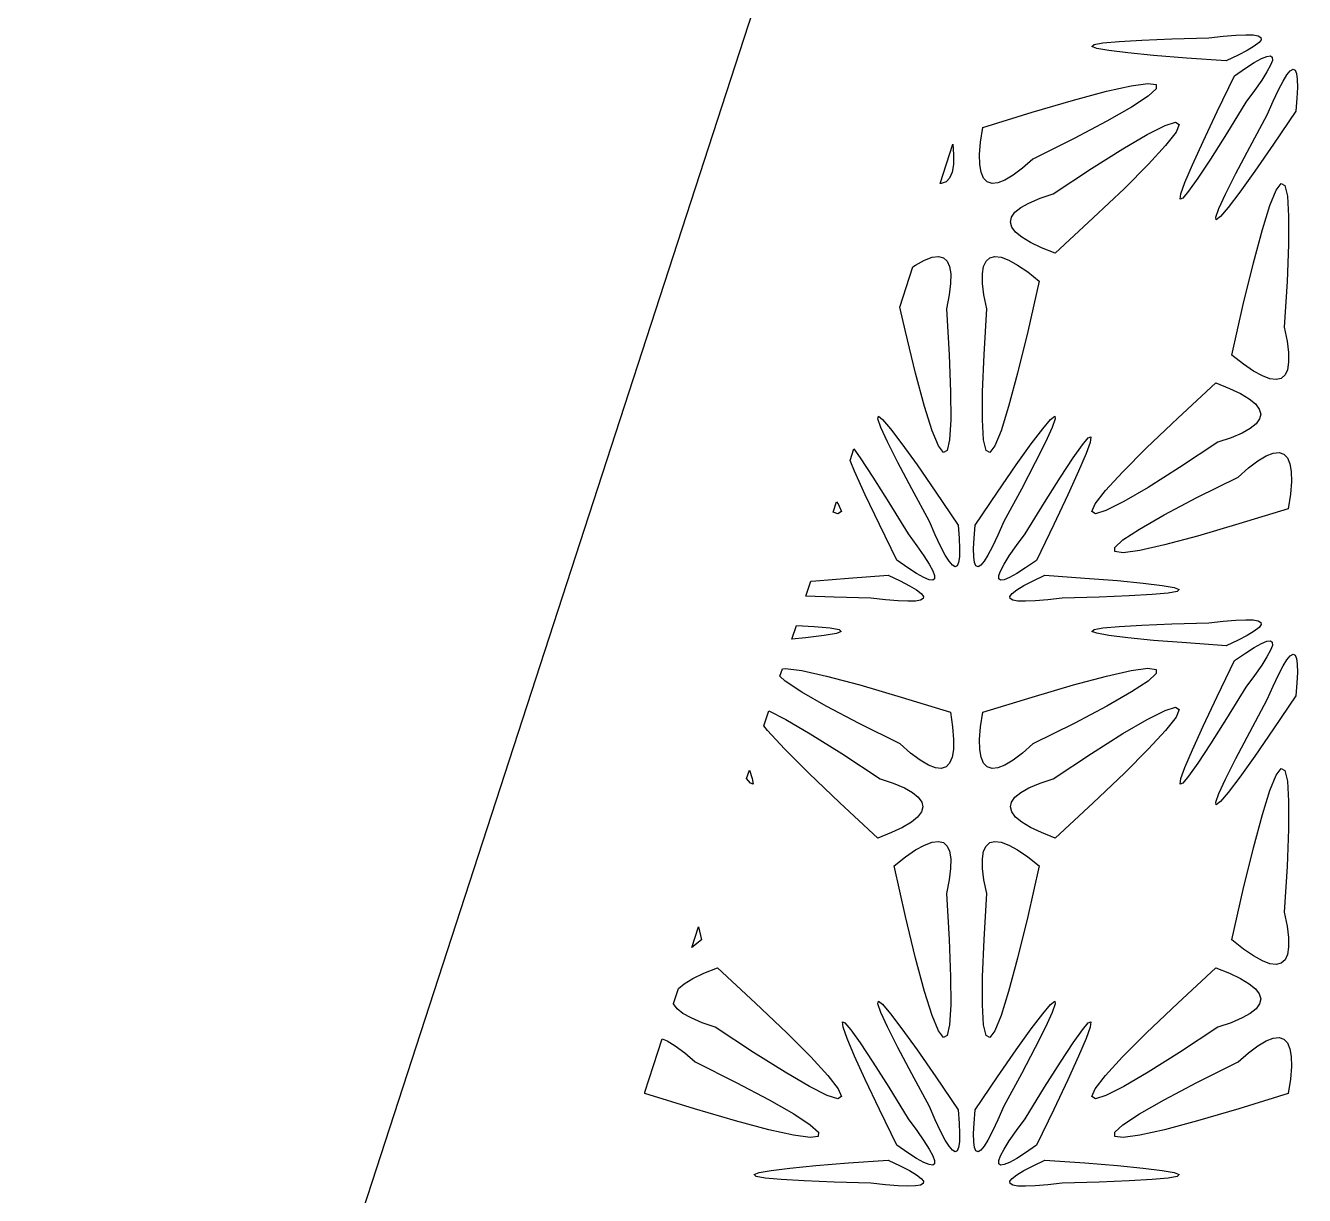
# Model space of a CAD drawing. Header units: metres. Extents: x -75 to 75, y 0 to 231.
# Drawn here: x -75 to -8.8, y 54.5 to 115.2 of the extents above; entities that cross this region are included whole.
import ezdxf

# ---------------------------------------------------------------- set-up
doc = ezdxf.new("R2010")
doc.units = ezdxf.units.M

msp = doc.modelspace()

# ---------------------------------------------------------------- linework, layer by layer
for p, q in [((0, 230.826), (-75, 0)), ((-12.9514, 114.601), (-12.302, 114.659)), ((-12.302, 114.659), (-11.7925, 114.68)), ((-11.7925, 114.68), (-11.4064, 114.667)), ((-11.4064, 114.667), (-11.1436, 114.619)), ((-11.1436, 114.619), (-11.0048, 114.538)), ((-19.7575, 114.076), (-19.649, 114.17)), ((-19.5027, 113.972), (-19.7575, 114.076)), ((-19.649, 114.17), (-19.1871, 114.255)), ((-18.8789, 113.858), (-19.5027, 113.972)), ((-19.1871, 114.255), (-18.355, 114.333)), ((-18.355, 114.333), (-17.1657, 114.402)), ((-17.1657, 114.402), (-15.6196, 114.462)), ((-15.6196, 114.462), (-13.7082, 114.514)), ((-13.7082, 114.514), (-12.9514, 114.601)), ((-11.3471, 114.084), (-11.714, 113.863)), ((-11.1025, 114.273), (-11.3471, 114.084)), ((-10.992, 114.422), (-11.1025, 114.273)), ((-11.0048, 114.538), (-10.992, 114.422)), ((-17.9011, 113.739), (-18.8789, 113.858)), ((-16.5702, 113.608), (-17.9011, 113.739)), ((-14.8666, 113.473), (-16.5702, 113.608)), ((-12.8072, 113.326), (-14.8666, 113.473)), ((-12.1899, 113.616), (-12.8072, 113.326)), ((-11.714, 113.863), (-12.1899, 113.616)), ((-11.3498, 113.237), (-10.9722, 113.444)), ((-10.9722, 113.444), (-10.6934, 113.559)), ((-10.6934, 113.559), (-10.507, 113.581)), ((-10.507, 113.581), (-10.4136, 113.511)), ((-10.412, 113.349), (-10.4996, 113.108)), ((-10.4136, 113.511), (-10.412, 113.349)), ((-12.364, 112.556), (-11.8064, 112.945)), ((-11.8064, 112.945), (-11.3498, 113.237)), ((-10.6897, 112.751), (-10.9626, 112.318)), ((-10.4996, 113.108), (-10.6897, 112.751)), ((-9.6579, 112.605), (-9.48219, 112.814)), ((-9.48219, 112.814), (-9.34174, 112.894)), ((-9.34174, 112.894), (-9.23546, 112.846)), ((-9.23546, 112.846), (-9.16283, 112.675)), ((-9.16283, 112.675), (-9.1201, 112.371)), ((-18.997, 111.754), (-17.7195, 112.041)), ((-17.7195, 112.041), (-16.8607, 112.158)), ((-16.8607, 112.158), (-16.433, 112.106)), ((-16.433, 112.106), (-16.4292, 111.883)), ((-13.2665, 110.699), (-12.364, 112.556)), ((-10.9626, 112.318), (-11.33, 111.792)), ((-10.0996, 111.825), (-9.85924, 112.283)), ((-9.85924, 112.283), (-9.6579, 112.605)), ((-9.1201, 112.371), (-9.11209, 111.943)), ((-20.7161, 111.296), (-18.997, 111.754)), ((-16.8484, 111.496), (-17.7061, 110.932)), ((-16.4292, 111.883), (-16.8484, 111.496)), ((-11.33, 111.792), (-11.7872, 111.18)), ((-10.3714, 111.242), (-10.0996, 111.825)), ((-9.13666, 111.401), (-9.1938, 110.727)), ((-9.11209, 111.943), (-9.13666, 111.401)), ((-25.4153, 109.879), (-22.8534, 110.672)), ((-22.8534, 110.672), (-20.7161, 111.296)), ((-17.7061, 110.932), (-18.9847, 110.203)), ((-13.9998, 109.156), (-13.2665, 110.699)), ((-11.7872, 111.18), (-12.788, 109.552)), ((-10.6742, 110.537), (-10.3714, 111.242)), ((-9.1938, 110.727), (-10.3522, 109.015)), ((-18.9847, 110.203), (-20.6862, 109.304)), ((-15.9699, 109.97), (-15.422, 110.142)), ((-15.422, 110.142), (-15.2329, 110.028)), ((-15.2329, 110.028), (-15.4022, 109.629)), ((-11.5858, 108.858), (-10.6742, 110.537)), ((-25.5253, 109.12), (-25.4153, 109.879)), ((-18.1489, 108.773), (-16.8896, 109.508)), ((-16.8896, 109.508), (-15.9699, 109.97)), ((-15.4022, 109.629), (-15.9389, 108.937)), ((-12.788, 109.552), (-13.6142, 108.239)), ((-27.623, 106.978), (-26.9656, 109.002)), ((-26.9656, 109.002), (-26.925, 108.478)), ((-25.575, 108.478), (-25.5253, 109.12)), ((-20.6862, 109.304), (-22.8149, 108.239)), ((-19.7847, 107.744), (-18.1489, 108.773)), ((-15.9389, 108.937), (-16.8191, 107.981)), ((-14.5541, 107.939), (-13.9998, 109.156)), ((-12.3084, 107.486), (-11.5858, 108.858)), ((-10.3522, 109.015), (-11.3204, 107.611)), ((-26.925, 108.478), (-26.9341, 107.96)), ((-25.5659, 107.961), (-25.575, 108.478)), ((-22.8149, 108.239), (-23.3495, 107.769)), ((-13.6142, 108.239), (-14.2673, 107.247)), ((-27.0004, 107.554), (-27.1323, 107.243)), ((-26.9341, 107.96), (-27.0004, 107.554)), ((-25.4996, 107.555), (-25.5659, 107.961)), ((-25.3677, 107.244), (-25.4996, 107.555)), ((-23.8446, 107.397), (-24.2692, 107.145)), ((-23.3495, 107.769), (-23.8446, 107.397)), ((-21.7719, 106.433), (-19.7847, 107.744)), ((-16.8191, 107.981), (-18.0757, 106.721)), ((-14.9408, 107.024), (-14.5541, 107.939)), ((-12.8409, 106.424), (-12.3084, 107.486)), ((-11.3204, 107.611), (-12.1007, 106.518)), ((-27.5665, 106.973), (-27.623, 106.978)), ((-27.3165, 107.054), (-27.5665, 106.973)), ((-27.1323, 107.243), (-27.3165, 107.054)), ((-25.1835, 107.054), (-25.3677, 107.244)), ((-24.9335, 106.974), (-25.1835, 107.054)), ((-24.6334, 107.001), (-24.9335, 106.974)), ((-24.2692, 107.145), (-24.6334, 107.001)), ((-18.0757, 106.721), (-19.6859, 105.185)), ((-15.1491, 106.444), (-14.9408, 107.024)), ((-14.2673, 107.247), (-14.748, 106.567)), ((-10.2122, 106.628), (-9.95056, 106.975)), ((-9.95056, 106.975), (-9.7567, 106.867)), ((-9.7567, 106.867), (-9.63013, 106.309)), ((-23.0264, 105.96), (-22.4475, 106.205)), ((-22.4475, 106.205), (-21.7719, 106.433)), ((-15.1891, 106.161), (-15.1491, 106.444)), ((-15.0551, 106.208), (-15.1891, 106.161)), ((-14.748, 106.567), (-15.0551, 106.208)), ((-13.1853, 105.674), (-12.8409, 106.424)), ((-12.1007, 106.518), (-12.6956, 105.731)), ((-10.5348, 105.835), (-10.2122, 106.628)), ((-9.63013, 106.309), (-9.57085, 105.281)), ((-23.9306, 105.228), (-23.7495, 105.48)), ((-23.7495, 105.48), (-23.4473, 105.724)), ((-23.4473, 105.724), (-23.0264, 105.96)), ((-13.3445, 105.223), (-13.1853, 105.674)), ((-12.6956, 105.731), (-13.0994, 105.254)), ((-10.9284, 104.581), (-10.5348, 105.835)), ((-23.9835, 104.974), (-23.9306, 105.228)), ((-23.9098, 104.716), (-23.9835, 104.974)), ((-23.7095, 104.451), (-23.9098, 104.716)), ((-19.6859, 105.185), (-21.6544, 103.362)), ((-13.321, 105.083), (-13.3445, 105.223)), ((-13.0994, 105.254), (-13.321, 105.083)), ((-9.57085, 105.281), (-9.57779, 103.818)), ((-23.3848, 104.186), (-23.7095, 104.451)), ((-22.9351, 103.916), (-23.3848, 104.186)), ((-11.3909, 102.863), (-10.9284, 104.581)), ((-22.3669, 103.645), (-22.9351, 103.916)), ((-21.6544, 103.362), (-22.3669, 103.645)), ((-9.57779, 103.818), (-9.65096, 101.894)), ((-29.0283, 102.654), (-28.8925, 102.747)), ((-28.8925, 102.747), (-28.4295, 103.002)), ((-28.4295, 103.002), (-28.037, 103.151)), ((-28.037, 103.151), (-27.7096, 103.192)), ((-27.7096, 103.192), (-27.45, 103.127)), ((-27.45, 103.127), (-27.2551, 102.951)), ((-27.2551, 102.951), (-27.1317, 102.679)), ((-25.3683, 102.678), (-25.2449, 102.951)), ((-25.2449, 102.951), (-25.0494, 103.127)), ((-25.0494, 103.127), (-24.7904, 103.192)), ((-24.7904, 103.192), (-24.463, 103.15)), ((-24.463, 103.15), (-24.0705, 103.002)), ((-24.0705, 103.002), (-23.6064, 102.746)), ((-23.6064, 102.746), (-23.0852, 102.388)), ((-11.918, 100.703), (-11.3909, 102.863)), ((-29.7058, 100.568), (-29.0283, 102.654)), ((-27.1317, 102.679), (-27.0708, 102.284)), ((-27.0708, 102.284), (-27.0773, 101.793)), ((-25.4292, 102.284), (-25.3683, 102.678)), ((-25.4227, 101.793), (-25.4292, 102.284)), ((-23.0852, 102.388), (-22.4886, 101.917)), ((-27.0773, 101.793), (-27.1499, 101.197)), ((-25.3501, 101.197), (-25.4227, 101.793)), ((-22.4886, 101.917), (-23.082, 99.2972)), ((-9.65096, 101.894), (-9.79195, 99.5183)), ((-27.1499, 101.197), (-27.2919, 100.482)), ((-25.2081, 100.482), (-25.3501, 101.197)), ((-12.5114, 98.0827), (-11.918, 100.703)), ((-29.418, 99.2977), (-29.7058, 100.568)), ((-27.2919, 100.482), (-27.151, 98.1014)), ((-25.349, 98.1025), (-25.2081, 100.482)), ((-9.79195, 99.5183), (-9.64989, 98.8032)), ((-28.8925, 97.1375), (-29.418, 99.2977)), ((-23.082, 99.2972), (-23.6091, 97.1369)), ((-9.64989, 98.8032), (-9.57726, 98.2066)), ((-27.151, 98.1014), (-27.0778, 96.1756)), ((-25.4222, 96.1777), (-25.349, 98.1025)), ((-11.9127, 97.6096), (-12.5114, 98.0827)), ((-9.57726, 98.2066), (-9.57085, 97.7164)), ((-11.3925, 97.2539), (-11.9127, 97.6096)), ((-9.57085, 97.7164), (-9.63173, 97.3217)), ((-28.4284, 95.4194), (-28.8925, 97.1375)), ((-23.6091, 97.1369), (-24.0716, 95.4189)), ((-10.9295, 96.9981), (-11.3925, 97.2539)), ((-10.537, 96.8496), (-10.9295, 96.9981)), ((-10.2096, 96.8085), (-10.537, 96.8496)), ((-9.95056, 96.8731), (-10.2096, 96.8085)), ((-9.7551, 97.0488), (-9.95056, 96.8731)), ((-9.63173, 97.3217), (-9.7551, 97.0488)), ((-27.0778, 96.1756), (-27.0708, 94.7198)), ((-25.4292, 94.7192), (-25.4222, 96.1777)), ((-15.3141, 94.8154), (-13.3456, 96.6381)), ((-13.3456, 96.6381), (-12.6331, 96.3545)), ((-12.6331, 96.3545), (-12.0633, 96.0832)), ((-12.0633, 96.0832), (-11.6152, 95.8135)), ((-28.0343, 94.1622), (-28.4284, 95.4194)), ((-24.0716, 95.4189), (-24.4662, 94.1617)), ((-11.6152, 95.8135), (-11.2905, 95.5486)), ((-11.2905, 95.5486), (-11.0902, 95.2837)), ((-30.8461, 94.7785), (-30.8146, 94.9136)), ((-30.688, 94.331), (-30.8461, 94.7785)), ((-30.8146, 94.9136), (-30.601, 94.7475)), ((-30.601, 94.7475), (-30.1903, 94.2632)), ((-22.3097, 94.2626), (-21.9006, 94.7459)), ((-21.9006, 94.7459), (-21.679, 94.9168)), ((-21.6555, 94.7775), (-21.8147, 94.3246)), ((-21.679, 94.9168), (-21.6555, 94.7775)), ((-16.9264, 93.2767), (-15.3141, 94.8154)), ((-11.0694, 94.7721), (-11.2505, 94.52)), ((-11.0902, 95.2837), (-11.0165, 95.0258)), ((-11.0165, 95.0258), (-11.0694, 94.7721)), ((-30.3425, 93.5785), (-30.688, 94.331)), ((-30.1903, 94.2632), (-29.5991, 93.4797)), ((-27.7128, 93.3729), (-28.0343, 94.1622)), ((-27.0708, 94.7198), (-27.1301, 93.6912)), ((-25.3699, 93.6906), (-25.4292, 94.7192)), ((-24.4662, 94.1617), (-24.7878, 93.3723)), ((-22.9015, 93.4792), (-22.3097, 94.2626)), ((-21.8147, 94.3246), (-22.1613, 93.5721)), ((-11.5527, 94.276), (-11.9736, 94.0405)), ((-11.2505, 94.52), (-11.5527, 94.276)), ((-29.8084, 92.5146), (-30.3425, 93.5785)), ((-29.5991, 93.4797), (-28.8199, 92.3865)), ((-27.1301, 93.6912), (-27.2567, 93.1315)), ((-25.2433, 93.1326), (-25.3699, 93.6906)), ((-23.6806, 92.3865), (-22.9015, 93.4792)), ((-22.1613, 93.5721), (-22.6916, 92.5141)), ((-20.7343, 92.7512), (-20.2515, 93.4327)), ((-20.2515, 93.4327), (-19.9449, 93.7916)), ((-19.8509, 93.5555), (-20.0592, 92.9761)), ((-19.9449, 93.7916), (-19.8109, 93.8391)), ((-19.8109, 93.8391), (-19.8509, 93.5555)), ((-13.2281, 93.5667), (-15.2153, 92.2562)), ((-12.552, 93.7948), (-13.2281, 93.5667)), ((-11.9736, 94.0405), (-12.552, 93.7948)), ((-32.2888, 92.6187), (-32.0945, 93.2166)), ((-32.0945, 93.2166), (-31.7641, 92.7496)), ((-27.45, 93.0241), (-27.7128, 93.3729)), ((-27.2567, 93.1315), (-27.45, 93.0241)), ((-25.0494, 93.0247), (-25.2433, 93.1326)), ((-24.7878, 93.3723), (-25.0494, 93.0247)), ((-21.3869, 91.7584), (-20.7343, 92.7512)), ((-20.0592, 92.9761), (-20.4459, 92.0612)), ((-18.1809, 92.019), (-16.9264, 93.2767)), ((-11.1565, 92.6022), (-10.7308, 92.8554)), ((-10.7308, 92.8554), (-10.3666, 92.9985)), ((-10.3666, 92.9985), (-10.0665, 93.0263)), ((-10.0665, 93.0263), (-9.81651, 92.9456)), ((-9.81651, 92.9456), (-9.63226, 92.756)), ((-9.63226, 92.756), (-9.50035, 92.4452)), ((-32.0525, 92.0612), (-32.2888, 92.6187)), ((-31.7641, 92.7496), (-31.1121, 91.7574)), ((-29.0869, 91.1432), (-29.8084, 92.5146)), ((-28.8199, 92.3865), (-27.8511, 90.984)), ((-24.6489, 90.9835), (-23.6806, 92.3865)), ((-22.6916, 92.5141), (-23.4152, 91.1405)), ((-15.2153, 92.2562), (-16.8511, 91.2265)), ((-12.1851, 91.7611), (-11.6505, 92.2311)), ((-11.6505, 92.2311), (-11.1565, 92.6022)), ((-9.50035, 92.4452), (-9.43413, 92.0393)), ((-31.4998, 90.8436), (-32.0525, 92.0612)), ((-31.1121, 91.7574), (-30.2864, 90.4473)), ((-22.2131, 90.4473), (-21.3869, 91.7584)), ((-20.4459, 92.0612), (-21.0013, 90.8414)), ((-19.0632, 91.0609), (-18.1809, 92.019)), ((-14.3159, 90.6951), (-12.1851, 91.7611)), ((-9.42505, 91.5218), (-9.47578, 90.8703)), ((-9.43413, 92.0393), (-9.42505, 91.5218)), ((-30.766, 89.3012), (-31.4998, 90.8436)), ((-28.1715, 89.4566), (-29.0869, 91.1432)), ((-27.8511, 90.984), (-26.6938, 89.2735)), ((-25.8062, 89.2735), (-24.6489, 90.9835)), ((-23.4152, 91.1405), (-24.3258, 89.4625)), ((-21.0013, 90.8414), (-21.7335, 89.2996)), ((-19.5978, 90.3715), (-19.0632, 91.0609)), ((-16.8511, 91.2265), (-18.1104, 90.4922)), ((-9.47578, 90.8703), (-9.58473, 90.121)), ((-33.1613, 89.9335), (-32.9844, 90.478)), ((-32.9844, 90.478), (-32.9022, 90.372)), ((-32.9022, 90.372), (-32.7324, 89.972)), ((-30.2864, 90.4473), (-29.2818, 88.8126)), ((-23.2171, 88.8126), (-22.2131, 90.4473)), ((-19.7671, 89.972), (-19.5978, 90.3715)), ((-18.1104, 90.4922), (-19.0301, 90.0302)), ((-16.0196, 89.7952), (-14.3159, 90.6951)), ((-9.58473, 90.121), (-12.1466, 89.3279)), ((-32.9214, 89.8582), (-33.1613, 89.9335)), ((-32.7324, 89.972), (-32.9214, 89.8582)), ((-27.8735, 88.7602), (-28.1715, 89.4566)), ((-24.3258, 89.4625), (-24.6291, 88.7565)), ((-19.578, 89.8582), (-19.7671, 89.972)), ((-19.0301, 90.0302), (-19.578, 89.8582)), ((-17.2976, 89.0657), (-16.0196, 89.7952)), ((-29.8634, 87.4454), (-30.766, 89.3012)), ((-29.2818, 88.8126), (-28.8268, 88.2032)), ((-26.6938, 89.2735), (-26.6361, 88.5931)), ((-25.8633, 88.5936), (-25.8062, 89.2735)), ((-23.6721, 88.2048), (-23.2171, 88.8126)), ((-21.7335, 89.2996), (-22.636, 87.4438)), ((-18.1516, 88.5039), (-17.2976, 89.0657)), ((-12.1466, 89.3279), (-14.2839, 88.7041)), ((-28.8268, 88.2032), (-28.4621, 87.682)), ((-27.5969, 88.1738), (-27.8735, 88.7602)), ((-27.3566, 87.7129), (-27.5969, 88.1738)), ((-26.6361, 88.5931), (-26.6121, 88.0446)), ((-25.8879, 88.0574), (-25.8633, 88.5936)), ((-24.9047, 88.1696), (-25.1434, 87.7124)), ((-24.6291, 88.7565), (-24.9047, 88.1696)), ((-24.0374, 87.682), (-23.6721, 88.2048)), ((-18.5708, 88.1172), (-18.1516, 88.5039)), ((-18.567, 87.894), (-18.5708, 88.1172)), ((-16.003, 88.2459), (-17.2805, 87.9591)), ((-14.2839, 88.7041), (-16.003, 88.2459)), ((-28.4621, 87.682), (-28.1892, 87.2488)), ((-27.1579, 87.3946), (-27.3566, 87.7129)), ((-26.6206, 87.6296), (-26.6628, 87.3252)), ((-26.6121, 88.0446), (-26.6206, 87.6296)), ((-25.8799, 87.6291), (-25.8879, 88.0574)), ((-25.8372, 87.3247), (-25.8799, 87.6291)), ((-25.1434, 87.7124), (-25.3421, 87.3946)), ((-24.3103, 87.2488), (-24.0374, 87.682)), ((-18.1393, 87.8416), (-18.567, 87.894)), ((-17.2805, 87.9591), (-18.1393, 87.8416)), ((-29.3032, 87.0544), (-29.8634, 87.4454)), ((-28.8519, 86.765), (-29.3032, 87.0544)), ((-28.1892, 87.2488), (-27.999, 86.8926)), ((-27.999, 86.8926), (-27.9115, 86.6507)), ((-26.9822, 87.1869), (-27.1579, 87.3946)), ((-26.8417, 87.1068), (-26.9822, 87.1869)), ((-26.7355, 87.1543), (-26.8417, 87.1068)), ((-26.6628, 87.3252), (-26.7355, 87.1543)), ((-25.7645, 87.1538), (-25.8372, 87.3247)), ((-25.6583, 87.1062), (-25.7645, 87.1538)), ((-25.5178, 87.1864), (-25.6583, 87.1062)), ((-25.3421, 87.3946), (-25.5178, 87.1864)), ((-24.588, 86.6507), (-24.5015, 86.89)), ((-24.5015, 86.89), (-24.3103, 87.2488)), ((-23.1936, 87.055), (-23.6502, 86.7628)), ((-22.636, 87.4438), (-23.1936, 87.055)), ((-34.571, 85.5949), (-34.3204, 86.3662)), ((-34.3204, 86.3662), (-34.0691, 86.3906)), ((-34.0691, 86.3906), (-32.3655, 86.5279)), ((-32.3655, 86.5279), (-30.3072, 86.6747)), ((-30.3072, 86.6747), (-29.6899, 86.3853)), ((-29.6899, 86.3853), (-29.2028, 86.1311)), ((-29.2028, 86.1311), (-28.8471, 85.9164)), ((-28.469, 86.554), (-28.8519, 86.765)), ((-28.195, 86.4419), (-28.469, 86.554)), ((-28.0065, 86.4194), (-28.195, 86.4419)), ((-27.9131, 86.4889), (-28.0065, 86.4194)), ((-27.9115, 86.6507), (-27.9131, 86.4889)), ((-24.5864, 86.4889), (-24.588, 86.6507)), ((-24.493, 86.4194), (-24.5864, 86.4889)), ((-24.3066, 86.4413), (-24.493, 86.4194)), ((-24.0278, 86.5562), (-24.3066, 86.4413)), ((-23.6502, 86.7628), (-24.0278, 86.5562)), ((-23.6529, 85.9158), (-23.286, 86.1369)), ((-23.286, 86.1369), (-22.8101, 86.3842)), ((-22.8101, 86.3842), (-22.1928, 86.6742)), ((-22.1928, 86.6742), (-20.1334, 86.5273)), ((-20.1334, 86.5273), (-18.4298, 86.3922)), ((-18.4298, 86.3922), (-17.0989, 86.2608)), ((-17.0989, 86.2608), (-16.1211, 86.1423)), ((-16.1211, 86.1423), (-15.4973, 86.028)), ((-33.1196, 85.5383), (-34.571, 85.5949)), ((-31.2082, 85.487), (-33.1196, 85.5383)), ((-30.452, 85.3973), (-31.2082, 85.487)), ((-28.8471, 85.9164), (-28.6025, 85.7273)), ((-28.5048, 85.463), (-28.6436, 85.3812)), ((-28.6025, 85.7273), (-28.492, 85.5788)), ((-28.492, 85.5788), (-28.5048, 85.463)), ((-24.008, 85.5783), (-23.8975, 85.7268)), ((-23.9952, 85.4624), (-24.008, 85.5783)), ((-23.8975, 85.7268), (-23.6529, 85.9158)), ((-21.2918, 85.4865), (-22.0486, 85.3989)), ((-19.3804, 85.5377), (-21.2918, 85.4865)), ((-17.8343, 85.5981), (-19.3804, 85.5377)), ((-16.645, 85.667), (-17.8343, 85.5981)), ((-15.8129, 85.7449), (-16.645, 85.667)), ((-15.351, 85.8304), (-15.8129, 85.7449)), ((-15.4973, 86.028), (-15.2425, 85.9244)), ((-15.2425, 85.9244), (-15.351, 85.8304)), ((-29.8026, 85.3417), (-30.452, 85.3973)), ((-29.2925, 85.3209), (-29.8026, 85.3417)), ((-28.9064, 85.3337), (-29.2925, 85.3209)), ((-28.6436, 85.3812), (-28.9064, 85.3337)), ((-23.8564, 85.3807), (-23.9952, 85.4624)), ((-23.5936, 85.3332), (-23.8564, 85.3807)), ((-23.2075, 85.3204), (-23.5936, 85.3332)), ((-22.698, 85.3412), (-23.2075, 85.3204)), ((-22.0486, 85.3989), (-22.698, 85.3412)), ((-17.1657, 84.0915), (-15.6196, 84.1518)), ((-15.6196, 84.1518), (-13.7082, 84.2031)), ((-13.7082, 84.2031), (-12.9514, 84.2907)), ((-12.9514, 84.2907), (-12.302, 84.3484)), ((-12.302, 84.3484), (-11.7925, 84.3692)), ((-11.7925, 84.3692), (-11.4064, 84.3564)), ((-11.4064, 84.3564), (-11.1436, 84.3089)), ((-11.1436, 84.3089), (-11.0048, 84.2271)), ((-11.0048, 84.2271), (-10.992, 84.1113)), ((-35.297, 83.3605), (-35.0647, 84.0755)), ((-35.0647, 84.0755), (-34.145, 84.0226)), ((-33.6211, 83.5468), (-34.5989, 83.4282)), ((-34.145, 84.0226), (-33.3129, 83.9441)), ((-32.9973, 83.661), (-33.6211, 83.5468)), ((-33.3129, 83.9441), (-32.851, 83.8586)), ((-32.7425, 83.7646), (-32.9973, 83.661)), ((-32.851, 83.8586), (-32.7425, 83.7646)), ((-19.7575, 83.7652), (-19.649, 83.8592)), ((-19.5027, 83.6616), (-19.7575, 83.7652)), ((-19.649, 83.8592), (-19.1871, 83.9446)), ((-18.8789, 83.5473), (-19.5027, 83.6616)), ((-19.1871, 83.9446), (-18.355, 84.0226)), ((-17.9011, 83.4287), (-18.8789, 83.5473)), ((-18.355, 84.0226), (-17.1657, 84.0915)), ((-11.714, 83.5526), (-12.1899, 83.3054)), ((-11.3471, 83.7737), (-11.714, 83.5526)), ((-11.1025, 83.9628), (-11.3471, 83.7737)), ((-10.992, 84.1113), (-11.1025, 83.9628)), ((-34.5989, 83.4282), (-35.297, 83.3605)), ((-16.5702, 83.2973), (-17.9011, 83.4287)), ((-14.8666, 83.1622), (-16.5702, 83.2973)), ((-12.8072, 83.0154), (-14.8666, 83.1622)), ((-12.1899, 83.3054), (-12.8072, 83.0154)), ((-11.8064, 82.6346), (-11.3498, 82.9267)), ((-11.3498, 82.9267), (-10.9722, 83.1334)), ((-10.9722, 83.1334), (-10.6934, 83.2482)), ((-10.6934, 83.2482), (-10.507, 83.2701)), ((-10.507, 83.2701), (-10.4136, 83.2007)), ((-10.412, 83.0389), (-10.4996, 82.7975)), ((-10.4136, 83.2007), (-10.412, 83.0389)), ((-13.2665, 80.3889), (-12.364, 82.2458)), ((-12.364, 82.2458), (-11.8064, 82.6346)), ((-10.6897, 82.4402), (-10.9626, 82.0076)), ((-10.4996, 82.7975), (-10.6897, 82.4402)), ((-9.85924, 81.9729), (-9.6579, 82.2949)), ((-9.6579, 82.2949), (-9.48219, 82.5032)), ((-9.48219, 82.5032), (-9.34174, 82.5833)), ((-9.34174, 82.5833), (-9.23546, 82.5358)), ((-9.23546, 82.5358), (-9.16283, 82.3649)), ((-9.16283, 82.3649), (-9.1201, 82.0605)), ((-35.9226, 81.4351), (-35.7948, 81.8284)), ((-35.7948, 81.8284), (-35.6393, 81.8474)), ((-35.6393, 81.8474), (-34.7805, 81.7299)), ((-34.7805, 81.7299), (-33.503, 81.4431)), ((-18.997, 81.4436), (-17.7195, 81.7304)), ((-17.7195, 81.7304), (-16.8607, 81.8479)), ((-16.8607, 81.8479), (-16.433, 81.7956)), ((-16.4292, 81.5723), (-16.8484, 81.1857)), ((-16.433, 81.7956), (-16.4292, 81.5723)), ((-10.9626, 82.0076), (-11.33, 81.4816)), ((-10.3714, 80.932), (-10.0996, 81.5141)), ((-10.0996, 81.5141), (-9.85924, 81.9729)), ((-9.11209, 81.6322), (-9.13666, 81.0906)), ((-9.1201, 82.0605), (-9.11209, 81.6322)), ((-35.6516, 81.1852), (-35.9226, 81.4351)), ((-34.7939, 80.6212), (-35.6516, 81.1852)), ((-33.503, 81.4431), (-31.7839, 80.9849)), ((-31.7839, 80.9849), (-29.6466, 80.3611)), ((-22.8534, 80.3616), (-20.7161, 80.9854)), ((-20.7161, 80.9854), (-18.997, 81.4436)), ((-16.8484, 81.1857), (-17.7061, 80.6217)), ((-11.7872, 80.8701), (-12.788, 79.2412)), ((-11.33, 81.4816), (-11.7872, 80.8701)), ((-10.6742, 80.2271), (-10.3714, 80.932)), ((-9.13666, 81.0906), (-9.1938, 80.4161)), ((-33.5239, 79.8959), (-34.7939, 80.6212)), ((-29.6466, 80.3611), (-27.0847, 79.568)), ((-25.4153, 79.5686), (-22.8534, 80.3616)), ((-17.7061, 80.6217), (-18.9847, 79.8922)), ((-13.9998, 78.846), (-13.2665, 80.3889)), ((-11.5858, 78.5474), (-10.6742, 80.2271)), ((-9.1938, 80.4161), (-10.3522, 78.705)), ((-36.7544, 78.8751), (-36.5039, 79.646)), ((-36.5039, 79.646), (-35.6094, 79.1974)), ((-31.8181, 78.995), (-33.5239, 79.8959)), ((-27.0847, 79.568), (-26.9747, 78.8086)), ((-25.5253, 78.8091), (-25.4153, 79.5686)), ((-18.9847, 79.8922), (-20.6862, 78.9934)), ((-16.8896, 79.1974), (-15.9699, 79.6593)), ((-15.9699, 79.6593), (-15.422, 79.8313)), ((-15.422, 79.8313), (-15.2329, 79.7176)), ((-15.2329, 79.7176), (-15.4022, 79.3181)), ((-36.5611, 78.6259), (-36.7544, 78.8751)), ((-35.6094, 79.1974), (-34.3501, 78.4615)), ((-29.6851, 77.9279), (-31.8181, 78.995)), ((-20.6862, 78.9934), (-22.8149, 77.9285)), ((-18.1489, 78.4631), (-16.8896, 79.1974)), ((-15.4022, 79.3181), (-15.9389, 78.6265)), ((-14.5541, 77.6283), (-13.9998, 78.846)), ((-12.788, 79.2412), (-13.6142, 77.929)), ((-35.6815, 77.6705), (-36.5611, 78.6259)), ((-34.3501, 78.4615), (-32.7153, 77.4323)), ((-26.9747, 78.8086), (-26.925, 78.1672)), ((-25.575, 78.1677), (-25.5253, 78.8091)), ((-19.7847, 77.4334), (-18.1489, 78.4631)), ((-15.9389, 78.6265), (-16.8191, 77.6705)), ((-12.3084, 77.1754), (-11.5858, 78.5474)), ((-10.3522, 78.705), (-11.3204, 77.3009)), ((-34.4286, 76.4139), (-35.6815, 77.6705)), ((-29.1505, 77.4574), (-29.6851, 77.9279)), ((-26.9341, 77.6497), (-27.0004, 77.2438)), ((-26.925, 78.1672), (-26.9341, 77.6497)), ((-25.5659, 77.6502), (-25.575, 78.1677)), ((-25.4996, 77.2443), (-25.5659, 77.6502)), ((-22.8149, 77.9285), (-23.3495, 77.4585)), ((-16.8191, 77.6705), (-18.0757, 76.4107)), ((-14.9408, 76.7135), (-14.5541, 77.6283)), ((-13.6142, 77.929), (-14.2673, 76.9362)), ((-32.7153, 77.4323), (-30.7291, 76.1228)), ((-28.6554, 77.0857), (-29.1505, 77.4574)), ((-28.2308, 76.8336), (-28.6554, 77.0857)), ((-27.1323, 76.933), (-27.3165, 76.7434)), ((-27.0004, 77.2438), (-27.1323, 76.933)), ((-25.3677, 76.9335), (-25.4996, 77.2443)), ((-25.1835, 76.7439), (-25.3677, 76.9335)), ((-23.8446, 77.0863), (-24.2692, 76.8342)), ((-23.3495, 77.4585), (-23.8446, 77.0863)), ((-21.7719, 76.1228), (-19.7847, 77.4334)), ((-14.2673, 76.9362), (-14.748, 76.2569)), ((-12.8409, 76.1132), (-12.3084, 77.1754)), ((-11.3204, 77.3009), (-12.1007, 76.2072)), ((-37.6457, 76.132), (-37.5057, 76.5627)), ((-37.5057, 76.5627), (-37.3509, 76.1308)), ((-32.8152, 74.8737), (-34.4286, 76.4139)), ((-27.8666, 76.6905), (-28.2308, 76.8336)), ((-27.5665, 76.6628), (-27.8666, 76.6905)), ((-27.3165, 76.7434), (-27.5665, 76.6628)), ((-24.9335, 76.6633), (-25.1835, 76.7439)), ((-24.6334, 76.6911), (-24.9335, 76.6633)), ((-24.2692, 76.8342), (-24.6334, 76.6911)), ((-18.0757, 76.4107), (-19.6859, 74.8742)), ((-15.1491, 76.134), (-14.9408, 76.7135)), ((-14.748, 76.2569), (-15.0551, 75.898)), ((-12.1007, 76.2072), (-12.6956, 75.4205)), ((-10.5348, 75.5247), (-10.2122, 76.3172)), ((-10.2122, 76.3172), (-9.95056, 76.6649)), ((-9.95056, 76.6649), (-9.7567, 76.557)), ((-9.7567, 76.557), (-9.63013, 75.9989)), ((-37.446, 75.8985), (-37.6457, 76.132)), ((-37.3119, 75.8467), (-37.446, 75.8985)), ((-37.3509, 76.1308), (-37.3119, 75.8467)), ((-30.7291, 76.1228), (-30.0541, 75.8942)), ((-30.0541, 75.8942), (-29.4746, 75.6486)), ((-29.4746, 75.6486), (-29.0538, 75.4131)), ((-23.4473, 75.4136), (-23.0264, 75.6491)), ((-23.0264, 75.6491), (-22.4475, 75.8948)), ((-22.4475, 75.8948), (-21.7719, 76.1228)), ((-15.1891, 75.8504), (-15.1491, 76.134)), ((-15.0551, 75.898), (-15.1891, 75.8504)), ((-13.1853, 75.3639), (-12.8409, 76.1132)), ((-9.63013, 75.9989), (-9.57085, 74.9703)), ((-30.8466, 73.0515), (-32.8152, 74.8737)), ((-29.0538, 75.4131), (-28.7515, 75.1695)), ((-28.7515, 75.1695), (-28.5705, 74.9174)), ((-28.5705, 74.9174), (-28.5176, 74.6632)), ((-23.9835, 74.6638), (-23.9306, 74.9174)), ((-23.9306, 74.9174), (-23.7495, 75.1695)), ((-23.7495, 75.1695), (-23.4473, 75.4136)), ((-19.6859, 74.8742), (-21.6544, 73.0515)), ((-13.3445, 74.9121), (-13.1853, 75.3639)), ((-13.321, 74.7727), (-13.3445, 74.9121)), ((-13.0994, 74.9436), (-13.321, 74.7727)), ((-12.6956, 75.4205), (-13.0994, 74.9436)), ((-10.9284, 74.2707), (-10.5348, 75.5247)), ((-9.57085, 74.9703), (-9.57779, 73.5075)), ((-28.5913, 74.4069), (-28.7926, 74.1404)), ((-28.5176, 74.6632), (-28.5913, 74.4069)), ((-23.9098, 74.4058), (-23.9835, 74.6638)), ((-23.7095, 74.1409), (-23.9098, 74.4058)), ((-11.3909, 72.5526), (-10.9284, 74.2707)), ((-29.5649, 73.6058), (-30.1369, 73.334)), ((-29.1125, 73.8782), (-29.5649, 73.6058)), ((-28.7926, 74.1404), (-29.1125, 73.8782)), ((-23.3848, 73.876), (-23.7095, 74.1409)), ((-22.9351, 73.6053), (-23.3848, 73.876)), ((-22.3669, 73.335), (-22.9351, 73.6053)), ((-30.1369, 73.334), (-30.8466, 73.0515)), ((-28.037, 72.8405), (-27.7096, 72.8816)), ((-27.7096, 72.8816), (-27.45, 72.8165)), ((-25.0494, 72.8165), (-24.7904, 72.8811)), ((-24.7904, 72.8811), (-24.463, 72.84)), ((-21.6544, 73.0515), (-22.3669, 73.335)), ((-9.57779, 73.5075), (-9.65096, 71.5839)), ((-29.4148, 72.0784), (-28.8925, 72.4362)), ((-28.8925, 72.4362), (-28.4295, 72.692)), ((-28.4295, 72.692), (-28.037, 72.8405)), ((-27.45, 72.8165), (-27.2551, 72.6408)), ((-27.2551, 72.6408), (-27.1317, 72.3684)), ((-27.1317, 72.3684), (-27.0708, 71.9732)), ((-25.4292, 71.9732), (-25.3683, 72.3679)), ((-25.3683, 72.3679), (-25.2449, 72.6408)), ((-25.2449, 72.6408), (-25.0494, 72.8165)), ((-24.463, 72.84), (-24.0705, 72.6915)), ((-24.0705, 72.6915), (-23.6064, 72.4352)), ((-23.6064, 72.4352), (-23.0852, 72.0779)), ((-11.918, 70.3924), (-11.3909, 72.5526)), ((-30.0114, 71.6074), (-29.4148, 72.0784)), ((-29.418, 68.9873), (-30.0114, 71.6074)), ((-27.0708, 71.9732), (-27.0773, 71.4829)), ((-25.4227, 71.4829), (-25.4292, 71.9732)), ((-23.0852, 72.0779), (-22.4886, 71.6068)), ((-22.4886, 71.6068), (-23.082, 68.9867)), ((-9.65096, 71.5839), (-9.79195, 69.2078)), ((-27.0773, 71.4829), (-27.1499, 70.8869)), ((-25.3501, 70.8864), (-25.4227, 71.4829)), ((-27.1499, 70.8869), (-27.2919, 70.1718)), ((-25.2081, 70.1713), (-25.3501, 70.8864)), ((-12.5114, 67.7723), (-11.918, 70.3924)), ((-27.2919, 70.1718), (-27.151, 67.791)), ((-25.349, 67.7921), (-25.2081, 70.1713)), ((-28.8925, 66.827), (-29.418, 68.9873)), ((-23.082, 68.9867), (-23.6091, 66.8265)), ((-9.79195, 69.2078), (-9.64989, 68.4927)), ((-40.4911, 67.3746), (-40.142, 68.4491)), ((-40.142, 68.4491), (-39.9886, 67.7718)), ((-9.64989, 68.4927), (-9.57726, 67.8962)), ((-39.9886, 67.7718), (-40.4911, 67.3746)), ((-27.151, 67.791), (-27.0778, 65.8652)), ((-25.4222, 65.8673), (-25.349, 67.7921)), ((-11.9127, 67.2991), (-12.5114, 67.7723)), ((-9.57726, 67.8962), (-9.57085, 67.4059)), ((-11.3925, 66.9434), (-11.9127, 67.2991)), ((-10.9295, 66.6876), (-11.3925, 66.9434)), ((-9.63173, 67.0113), (-9.7551, 66.7384)), ((-9.57085, 67.4059), (-9.63173, 67.0113)), ((-39.8631, 66.0452), (-39.1534, 66.3277)), ((-39.1534, 66.3277), (-37.1848, 64.5055)), ((-28.4284, 65.1089), (-28.8925, 66.827)), ((-23.6091, 66.8265), (-24.0716, 65.1084)), ((-15.3141, 64.5049), (-13.3456, 66.3277)), ((-13.3456, 66.3277), (-12.6331, 66.0441)), ((-10.537, 66.5392), (-10.9295, 66.6876)), ((-10.2096, 66.498), (-10.537, 66.5392)), ((-9.95056, 66.5627), (-10.2096, 66.498)), ((-9.7551, 66.7384), (-9.95056, 66.5627)), ((-40.8875, 65.5009), (-40.4351, 65.7733)), ((-40.4351, 65.7733), (-39.8631, 66.0452)), ((-27.0778, 65.8652), (-27.0708, 64.4093)), ((-25.4292, 64.4088), (-25.4222, 65.8673)), ((-12.6331, 66.0441), (-12.0633, 65.7728)), ((-12.0633, 65.7728), (-11.6152, 65.5031)), ((-41.4327, 64.4768), (-41.177, 65.2636)), ((-41.177, 65.2636), (-40.8875, 65.5009)), ((-28.0343, 63.8518), (-28.4284, 65.1089)), ((-24.0716, 65.1084), (-24.4662, 63.8512)), ((-11.6152, 65.5031), (-11.2905, 65.2382)), ((-11.2905, 65.2382), (-11.0902, 64.9733)), ((-11.0902, 64.9733), (-11.0165, 64.7153)), ((-41.4295, 64.4617), (-41.4327, 64.4768)), ((-41.2485, 64.2096), (-41.4295, 64.4617)), ((-37.1848, 64.5055), (-35.5714, 62.9652)), ((-30.8461, 64.4681), (-30.8146, 64.6032)), ((-30.688, 64.0205), (-30.8461, 64.4681)), ((-30.8146, 64.6032), (-30.601, 64.4371)), ((-30.601, 64.4371), (-30.1903, 63.9527)), ((-27.0708, 64.4093), (-27.1301, 63.3807)), ((-25.3699, 63.3802), (-25.4292, 64.4088)), ((-22.3097, 63.9522), (-21.9006, 64.4355)), ((-21.9006, 64.4355), (-21.679, 64.6064)), ((-21.6555, 64.467), (-21.8147, 64.0141)), ((-21.679, 64.6064), (-21.6555, 64.467)), ((-16.9264, 62.9663), (-15.3141, 64.5049)), ((-11.0694, 64.4617), (-11.2505, 64.2096)), ((-11.0165, 64.7153), (-11.0694, 64.4617)), ((-40.9462, 63.9661), (-41.2485, 64.2096)), ((-40.5254, 63.7305), (-40.9462, 63.9661)), ((-39.947, 63.4849), (-40.5254, 63.7305)), ((-30.3425, 63.2681), (-30.688, 64.0205)), ((-30.1903, 63.9527), (-29.5991, 63.1693)), ((-27.7128, 63.0624), (-28.0343, 63.8518)), ((-24.4662, 63.8512), (-24.7878, 63.0619)), ((-22.9015, 63.1687), (-22.3097, 63.9522)), ((-21.8147, 64.0141), (-22.1613, 63.2616)), ((-11.9736, 63.73), (-12.552, 63.4843)), ((-11.5527, 63.9655), (-11.9736, 63.73)), ((-11.2505, 64.2096), (-11.5527, 63.9655)), ((-39.2709, 63.2563), (-39.947, 63.4849)), ((-37.2847, 61.9468), (-39.2709, 63.2563)), ((-35.5714, 62.9652), (-34.3185, 61.7086)), ((-32.648, 63.2451), (-32.6881, 63.5287)), ((-32.6881, 63.5287), (-32.554, 63.4811)), ((-32.4403, 62.6656), (-32.648, 63.2451)), ((-32.554, 63.4811), (-32.2475, 63.1223)), ((-32.2475, 63.1223), (-31.7641, 62.4392)), ((-29.8084, 62.2042), (-30.3425, 63.2681)), ((-29.5991, 63.1693), (-28.8199, 62.076)), ((-27.45, 62.7137), (-27.7128, 63.0624)), ((-27.1301, 63.3807), (-27.2567, 62.821)), ((-25.2433, 62.8221), (-25.3699, 63.3802)), ((-24.7878, 63.0619), (-25.0494, 62.7142)), ((-23.6806, 62.076), (-22.9015, 63.1687)), ((-22.1613, 63.2616), (-22.6916, 62.2037)), ((-20.7343, 62.4408), (-20.2515, 63.1223)), ((-20.2515, 63.1223), (-19.9449, 63.4811)), ((-19.8509, 63.2451), (-20.0592, 62.6656)), ((-19.9449, 63.4811), (-19.8109, 63.5287)), ((-19.8109, 63.5287), (-19.8509, 63.2451)), ((-18.1809, 61.7086), (-16.9264, 62.9663)), ((-13.2281, 63.2563), (-15.2153, 61.9457)), ((-12.552, 63.4843), (-13.2281, 63.2563)), ((-42.9256, 59.8822), (-42.0273, 62.6469)), ((-42.0273, 62.6469), (-41.7692, 62.5455)), ((-41.7692, 62.5455), (-41.343, 62.2923)), ((-41.343, 62.2923), (-40.8495, 61.9217)), ((-32.0525, 61.7508), (-32.4403, 62.6656)), ((-31.7641, 62.4392), (-31.1121, 61.4469)), ((-27.2567, 62.821), (-27.45, 62.7137)), ((-25.0494, 62.7142), (-25.2433, 62.8221)), ((-21.3869, 61.448), (-20.7343, 62.4408)), ((-20.0592, 62.6656), (-20.4459, 61.7508)), ((-11.6505, 61.9206), (-11.1565, 62.2918)), ((-11.1565, 62.2918), (-10.7308, 62.5449)), ((-10.7308, 62.5449), (-10.3666, 62.6881)), ((-10.3666, 62.6881), (-10.0665, 62.7158)), ((-10.0665, 62.7158), (-9.81651, 62.6352)), ((-9.81651, 62.6352), (-9.63226, 62.4456)), ((-9.63226, 62.4456), (-9.50035, 62.1348)), ((-40.8495, 61.9217), (-40.3149, 61.4512)), ((-35.6499, 60.9177), (-37.2847, 61.9468)), ((-34.3185, 61.7086), (-33.4368, 60.751)), ((-31.4998, 60.5331), (-32.0525, 61.7508)), ((-29.0869, 60.8327), (-29.8084, 62.2042)), ((-28.8199, 62.076), (-27.8511, 60.6736)), ((-24.6489, 60.6731), (-23.6806, 62.076)), ((-22.6916, 62.2037), (-23.4152, 60.8301)), ((-20.4459, 61.7508), (-21.0013, 60.531)), ((-19.0632, 60.7505), (-18.1809, 61.7086)), ((-15.2153, 61.9457), (-16.8511, 60.9161)), ((-12.1851, 61.4507), (-11.6505, 61.9206)), ((-9.50035, 62.1348), (-9.43413, 61.7289)), ((-9.43413, 61.7289), (-9.42505, 61.2114)), ((-40.3149, 61.4512), (-38.1819, 60.3841)), ((-31.1121, 61.4469), (-30.2864, 60.1369)), ((-22.2131, 60.1369), (-21.3869, 61.448)), ((-14.3159, 60.3847), (-12.1851, 61.4507)), ((-9.42505, 61.2114), (-9.47578, 60.5598)), ((-38.1819, 60.3841), (-36.4761, 59.4832)), ((-34.3906, 60.1817), (-35.6499, 60.9177)), ((-33.4368, 60.751), (-32.9022, 60.0616)), ((-30.766, 58.9908), (-31.4998, 60.5331)), ((-28.1715, 59.1462), (-29.0869, 60.8327)), ((-27.8511, 60.6736), (-26.6938, 58.963)), ((-25.8062, 58.963), (-24.6489, 60.6731)), ((-23.4152, 60.8301), (-24.3258, 59.1521)), ((-21.0013, 60.531), (-21.7335, 58.9892)), ((-19.5978, 60.061), (-19.0632, 60.7505)), ((-16.8511, 60.9161), (-18.1104, 60.1817)), ((-16.0196, 59.4848), (-14.3159, 60.3847)), ((-9.47578, 60.5598), (-9.58473, 59.8106)), ((-42.9153, 59.8111), (-42.9256, 59.8822)), ((-40.3534, 59.018), (-42.9153, 59.8111)), ((-33.4694, 59.7198), (-34.3906, 60.1817)), ((-32.9214, 59.5478), (-33.4694, 59.7198)), ((-32.7324, 59.6616), (-32.9214, 59.5478)), ((-32.9022, 60.0616), (-32.7324, 59.6616)), ((-30.2864, 60.1369), (-29.2818, 58.5021)), ((-23.2171, 58.5021), (-22.2131, 60.1369)), ((-19.7671, 59.6616), (-19.5978, 60.061)), ((-19.578, 59.5478), (-19.7671, 59.6616)), ((-19.0301, 59.7198), (-19.578, 59.5478)), ((-18.1104, 60.1817), (-19.0301, 59.7198)), ((-9.58473, 59.8106), (-12.1466, 59.0175)), ((-38.2161, 58.3942), (-40.3534, 59.018)), ((-36.4761, 59.4832), (-35.2024, 58.7558)), ((-29.8634, 57.1349), (-30.766, 58.9908)), ((-27.8735, 58.4498), (-28.1715, 59.1462)), ((-26.6938, 58.963), (-26.6361, 58.2826)), ((-25.8633, 58.2832), (-25.8062, 58.963)), ((-24.3258, 59.1521), (-24.6291, 58.446)), ((-21.7335, 58.9892), (-22.636, 57.1333)), ((-17.2976, 58.7553), (-16.0196, 59.4848)), ((-12.1466, 59.0175), (-14.2839, 58.3937)), ((-36.497, 57.936), (-38.2161, 58.3942)), ((-35.2024, 58.7558), (-34.3484, 58.194)), ((-29.2818, 58.5021), (-28.8268, 57.8928)), ((-27.5969, 57.8634), (-27.8735, 58.4498)), ((-24.6291, 58.446), (-24.9047, 57.8591)), ((-23.6721, 57.8944), (-23.2171, 58.5021)), ((-18.1516, 58.1934), (-17.2976, 58.7553)), ((-14.2839, 58.3937), (-16.003, 57.9355)), ((-35.2195, 57.6492), (-36.497, 57.936)), ((-34.3607, 57.5317), (-35.2195, 57.6492)), ((-34.3484, 58.194), (-33.9292, 57.8073)), ((-33.9292, 57.8073), (-33.933, 57.5841)), ((-28.8268, 57.8928), (-28.4621, 57.3715)), ((-27.3566, 57.4025), (-27.5969, 57.8634)), ((-26.6361, 58.2826), (-26.6121, 57.7341)), ((-26.6121, 57.7341), (-26.6206, 57.3192)), ((-25.8879, 57.747), (-25.8633, 58.2832)), ((-25.8799, 57.3186), (-25.8879, 57.747)), ((-24.9047, 57.8591), (-25.1434, 57.402)), ((-24.0374, 57.3715), (-23.6721, 57.8944)), ((-18.5708, 57.8068), (-18.1516, 58.1934)), ((-18.567, 57.5835), (-18.5708, 57.8068)), ((-17.2805, 57.6487), (-18.1393, 57.5312)), ((-16.003, 57.9355), (-17.2805, 57.6487)), ((-33.933, 57.5841), (-34.3607, 57.5317)), ((-29.3032, 56.744), (-29.8634, 57.1349)), ((-28.4621, 57.3715), (-28.1892, 56.9384)), ((-27.1579, 57.0842), (-27.3566, 57.4025)), ((-26.9822, 56.8764), (-27.1579, 57.0842)), ((-26.6628, 57.0148), (-26.7355, 56.8439)), ((-26.6206, 57.3192), (-26.6628, 57.0148)), ((-25.8372, 57.0142), (-25.8799, 57.3186)), ((-25.7645, 56.8433), (-25.8372, 57.0142)), ((-25.3421, 57.0842), (-25.5178, 56.8759)), ((-25.1434, 57.402), (-25.3421, 57.0842)), ((-24.3103, 56.9384), (-24.0374, 57.3715)), ((-22.636, 57.1333), (-23.1936, 56.7445)), ((-18.1393, 57.5312), (-18.567, 57.5835)), ((-32.3655, 56.2174), (-30.3072, 56.3643)), ((-30.3072, 56.3643), (-29.6899, 56.0748)), ((-28.8519, 56.4545), (-29.3032, 56.744)), ((-28.469, 56.2436), (-28.8519, 56.4545)), ((-28.1892, 56.9384), (-27.999, 56.5822)), ((-27.999, 56.5822), (-27.9115, 56.3403)), ((-27.9115, 56.3403), (-27.9131, 56.1784)), ((-26.8417, 56.7963), (-26.9822, 56.8764)), ((-26.7355, 56.8439), (-26.8417, 56.7963)), ((-25.6583, 56.7958), (-25.7645, 56.8433)), ((-25.5178, 56.8759), (-25.6583, 56.7958)), ((-24.588, 56.3403), (-24.5015, 56.5795)), ((-24.5864, 56.1784), (-24.588, 56.3403)), ((-24.5015, 56.5795), (-24.3103, 56.9384)), ((-23.6502, 56.4524), (-24.0278, 56.2457)), ((-23.1936, 56.7445), (-23.6502, 56.4524)), ((-22.8101, 56.0738), (-22.1928, 56.3638)), ((-22.1928, 56.3638), (-20.1334, 56.2169)), ((-37.2575, 55.6145), (-37.0027, 55.7181)), ((-37.0027, 55.7181), (-36.3789, 55.8324)), ((-36.3789, 55.8324), (-35.4011, 55.9509)), ((-35.4011, 55.9509), (-34.0691, 56.0802)), ((-34.0691, 56.0802), (-32.3655, 56.2174)), ((-29.6899, 56.0748), (-29.2028, 55.8206)), ((-29.2028, 55.8206), (-28.8471, 55.6059)), ((-28.195, 56.1314), (-28.469, 56.2436)), ((-28.0065, 56.109), (-28.195, 56.1314)), ((-27.9131, 56.1784), (-28.0065, 56.109)), ((-24.493, 56.109), (-24.5864, 56.1784)), ((-24.3066, 56.1309), (-24.493, 56.109)), ((-24.0278, 56.2457), (-24.3066, 56.1309)), ((-23.6529, 55.6054), (-23.286, 55.8265)), ((-23.286, 55.8265), (-22.8101, 56.0738)), ((-20.1334, 56.2169), (-18.4298, 56.0818)), ((-18.4298, 56.0818), (-17.0989, 55.9504)), ((-17.0989, 55.9504), (-16.1211, 55.8318)), ((-16.1211, 55.8318), (-15.4973, 55.7175)), ((-15.4973, 55.7175), (-15.2425, 55.6139)), ((-37.149, 55.5205), (-37.2575, 55.6145)), ((-36.6871, 55.435), (-37.149, 55.5205)), ((-35.855, 55.3565), (-36.6871, 55.435)), ((-34.6657, 55.2882), (-35.855, 55.3565)), ((-33.1196, 55.2278), (-34.6657, 55.2882)), ((-31.2082, 55.1765), (-33.1196, 55.2278)), ((-30.452, 55.0868), (-31.2082, 55.1765)), ((-29.8026, 55.0313), (-30.452, 55.0868)), ((-29.2925, 55.0105), (-29.8026, 55.0313)), ((-28.9064, 55.0233), (-29.2925, 55.0105)), ((-28.6436, 55.0708), (-28.9064, 55.0233)), ((-28.8471, 55.6059), (-28.6025, 55.4169)), ((-28.5048, 55.1525), (-28.6436, 55.0708)), ((-28.6025, 55.4169), (-28.492, 55.2684)), ((-28.492, 55.2684), (-28.5048, 55.1525)), ((-24.008, 55.2679), (-23.8975, 55.4163)), ((-23.9952, 55.152), (-24.008, 55.2679)), ((-23.8564, 55.0703), (-23.9952, 55.152)), ((-23.8975, 55.4163), (-23.6529, 55.6054)), ((-23.5936, 55.0227), (-23.8564, 55.0703)), ((-23.2075, 55.0099), (-23.5936, 55.0227)), ((-22.698, 55.0307), (-23.2075, 55.0099)), ((-22.0486, 55.0884), (-22.698, 55.0307)), ((-21.2918, 55.176), (-22.0486, 55.0884)), ((-19.3804, 55.2273), (-21.2918, 55.176)), ((-17.8343, 55.2876), (-19.3804, 55.2273)), ((-16.645, 55.3565), (-17.8343, 55.2876)), ((-15.8129, 55.4345), (-16.645, 55.3565)), ((-15.351, 55.5199), (-15.8129, 55.4345)), ((-15.2425, 55.6139), (-15.351, 55.5199))]:
    msp.add_line(p, q)

doc.saveas('drawing.dxf')
